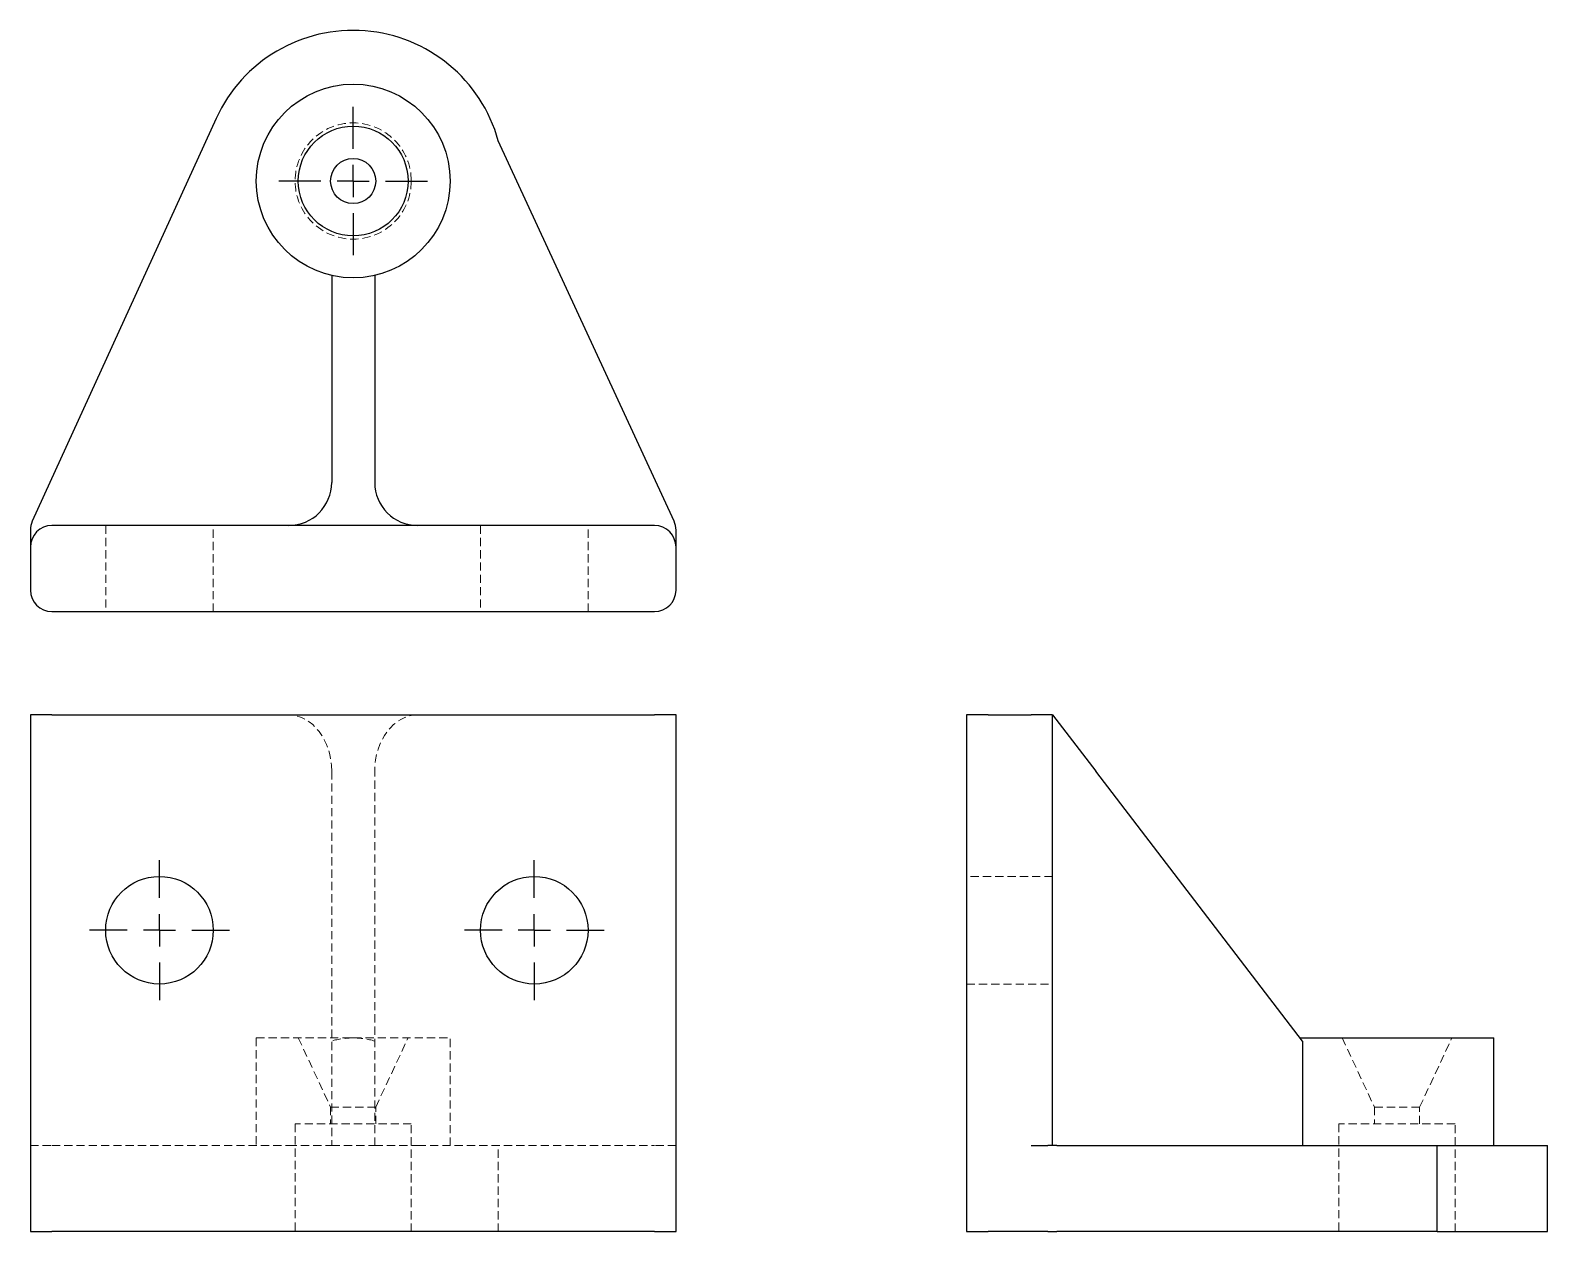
# Model space of a CAD drawing. Header units: millimetres. Extents: x 33 to 268, y 17 to 203.
import ezdxf

# ---------------------------------------------------------------- set-up
doc = ezdxf.new("R2010")
doc.units = ezdxf.units.MM
doc.linetypes.add('HIDDEN', pattern=[1.905, 1.27, -0.635])
doc.layers.add('10', color=7, linetype='Continuous')

# ---------------------------------------------------------------- blocks, each defined once
blk = doc.blocks.new('SW_CENTERMARKSYMBOL_0')
at = {"layer": '10', "color": 0}
for p, q in [((0, 5), (0, 10.83)), ((0, 0), (0, 2.5)), ((-5, 0), (-10.83, 0)), ((0, 0), (-2.5, 0)), ((0, 0), (0, -2.5)), ((0, 0), (2.5, 0)), ((5, 0), (10.83, 0)), ((0, -5), (0, -10.83))]:
    blk.add_line(p, q, dxfattribs=at)
blk = doc.blocks.new('SW_CENTERMARKSYMBOL_1')
at = {"layer": '10', "color": 0}
for p, q in [((0, 5), (0, 10.83)), ((0, 0), (0, 2.5)), ((-5, 0), (-10.83, 0)), ((0, 0), (-2.5, 0)), ((0, 0), (0, -2.5)), ((0, 0), (2.5, 0)), ((5, 0), (10.83, 0)), ((0, -5), (0, -10.83))]:
    blk.add_line(p, q, dxfattribs=at)
blk = doc.blocks.new('SW_CENTERMARKSYMBOL_2')
at = {"layer": '10', "color": 0}
for p, q in [((0, 5), (0, 11.5)), ((0, 0), (0, 2.5)), ((-5, 0), (-11.5, 0)), ((0, 0), (-2.5, 0)), ((0, 0), (0, -2.5)), ((0, 0), (2.5, 0)), ((5, 0), (11.5, 0)), ((0, -5), (0, -11.5))]:
    blk.add_line(p, q, dxfattribs=at)

msp = doc.modelspace()

# ---------------------------------------------------------------- linework, layer by layer
at = {"color": 7, "linetype": 'Continuous', "lineweight": 25}
for p, q in [((61.77, 189.36), (33.3, 126.99)), ((132.69, 127), (105.48, 185.91)), ((79.67, 165.04), (79.67, 133)), ((86.33, 165.04), (86.33, 133)), ((33, 125.61), (33, 123)), ((73, 126.33), (36.33, 126.33)), ((93, 126.33), (73, 126.33)), ((129.67, 126.33), (93, 126.33)), ((133, 123), (133, 125.6)), ((33, 123), (33, 116.33)), ((133, 116.33), (133, 123)), ((36.33, 113), (129.67, 113)), ((33, 97), (33, 17)), ((36.33, 97), (33, 97)), ((36.33, 97), (129.67, 97)), ((133, 97), (129.67, 97)), ((133, 17), (133, 97)), ((178, 97), (178, 17)), ((181.33, 97), (178, 97)), ((181.33, 97), (188, 97)), ((191.33, 97), (188, 97)), ((191.33, 30.33), (191.33, 97)), ((191.33, 97), (198, 88.3)), ((230.04, 46.51), (198, 88.3)), ((229.67, 47), (259.67, 47)), ((230.04, 46.51), (230.04, 30.33)), ((259.67, 30.33), (259.67, 47)), ((188, 30.33), (190.6, 30.33)), ((192, 30.33), (190.6, 30.33)), ((192, 30.33), (250.91, 30.33)), ((250.91, 17), (250.91, 30.33)), ((250.91, 30.33), (268, 30.33)), ((268, 17), (268, 30.33)), ((33, 17), (36.33, 17)), ((129.67, 17), (36.33, 17)), ((129.67, 17), (133, 17)), ((178, 17), (181.33, 17)), ((190.6, 17), (181.33, 17)), ((190.6, 17), (192, 17)), ((250.91, 17), (192, 17)), ((250.91, 17), (268, 17))]:
    msp.add_line(p, q, dxfattribs=at)
at = {"color": 7, "linetype": 'HIDDEN', "lineweight": 18}
for p, q in [((44.67, 126.33), (44.67, 113)), ((61.33, 113), (61.33, 126.33)), ((102.72, 126.33), (102.72, 113)), ((119.39, 113), (119.39, 126.33)), ((79.67, 88.3), (79.67, 30.33)), ((86.33, 30.33), (86.33, 88.3)), ((191.33, 72), (178, 72)), ((178, 55.33), (191.33, 55.33)), ((68, 47), (68, 30.33)), ((74.5, 47), (79.5, 36.28)), ((86.5, 36.28), (91.5, 47)), ((98, 30.33), (98, 47)), ((236.17, 47), (241.17, 36.28)), ((248.17, 36.28), (253.17, 47)), ((86.5, 36.28), (79.5, 36.28)), ((79.5, 36.28), (79.5, 33.67)), ((86.5, 33.67), (86.5, 36.28)), ((248.17, 36.28), (241.17, 36.28)), ((241.17, 36.28), (241.17, 33.67)), ((248.17, 33.67), (248.17, 36.28)), ((92, 33.67), (74, 33.67)), ((74, 33.67), (74, 17)), ((92, 17), (92, 33.67)), ((253.67, 33.67), (235.67, 33.67)), ((235.67, 33.67), (235.67, 17)), ((253.67, 17), (253.67, 33.67)), ((33, 30.33), (36.33, 30.33)), ((36.33, 30.33), (73, 30.33)), ((73, 30.33), (79.67, 30.33)), ((79.67, 30.33), (86.33, 30.33)), ((86.33, 30.33), (93, 30.33)), ((93, 30.33), (129.67, 30.33)), ((105.48, 17), (105.48, 30.33)), ((133, 30.33), (129.67, 30.33))]:
    msp.add_line(p, q, dxfattribs=at)
at = {"color": 7, "linetype": 'HIDDEN', "lineweight": 18, "flags": 128}
for points in [[(68, 47), (68.06, 47), (68.26, 47), (68.57, 47), (69.01, 47), (69.57, 47), (70.25, 47), (71.03, 47), (71.91, 47), (72.89, 47), (73.96, 47), (75.1, 47), (76.31, 47), (77.58, 47), (78.9, 47), (80.24, 47), (81.62, 47), (83, 47)], [(83, 47), (84.38, 47), (85.76, 47), (87.1, 47), (88.42, 47), (89.69, 47), (90.9, 47), (92.04, 47), (93.11, 47), (94.09, 47), (94.97, 47), (95.75, 47), (96.43, 47), (96.99, 47), (97.43, 47), (97.74, 47), (97.94, 47), (98, 47)]]:
    msp.add_lwpolyline(points, dxfattribs=at)
at = {"color": 7, "linetype": 'Continuous', "lineweight": 25}
for centre, radius in [((83, 179.67), 15), ((83, 179.67), 8.5), ((83, 179.67), 3.5), ((53, 63.67), 8.33), ((111.05, 63.67), 8.33)]:
    msp.add_circle(centre, radius, dxfattribs=at)
at = {"color": 7, "linetype": 'HIDDEN', "lineweight": 18}
msp.add_circle((83, 179.67), 9, dxfattribs=at)
at = {"color": 7, "linetype": 'Continuous', "lineweight": 25}
for centre, radius, start, end in [((83, 179.67), 23.33, 15.5268, 155.4605), ((73, 133), 6.67, 270, 0), ((93, 133), 6.67, 180, 270), ((36.33, 125.61), 3.33, 155.4605, 180), ((129.67, 125.6), 3.33, 0, 24.791), ((36.33, 123), 3.33, 90, 180), ((129.67, 123), 3.33, 0, 90), ((36.33, 116.33), 3.33, 180, 270), ((129.67, 116.33), 3.33, 270, 0)]:
    msp.add_arc(centre, radius, start, end, dxfattribs=at)
at = {"color": 7, "linetype": 'HIDDEN', "lineweight": 18}
for centre, major_axis, start_param, end_param in [((73, 88.3), (0, 8.7), 4.712389, 6.283185), ((93, 88.3), (0, 8.7), 0, 1.570796), ((83, 27.43), (0, 19.57), 0, 0.224093), ((83, 27.43), (0, 19.57), 6.059092, 6.283185)]:
    msp.add_ellipse(centre, major_axis=major_axis, ratio=0.766667, start_param=start_param, end_param=end_param, dxfattribs=at)

# ---------------------------------------------------------------- block references
at = {"layer": '10'}
for name, p in [('SW_CENTERMARKSYMBOL_2', (83, 179.67)), ('SW_CENTERMARKSYMBOL_0', (53, 63.67)), ('SW_CENTERMARKSYMBOL_1', (111.05, 63.67))]:
    msp.add_blockref(name, p, dxfattribs=at)

doc.saveas('drawing.dxf')
